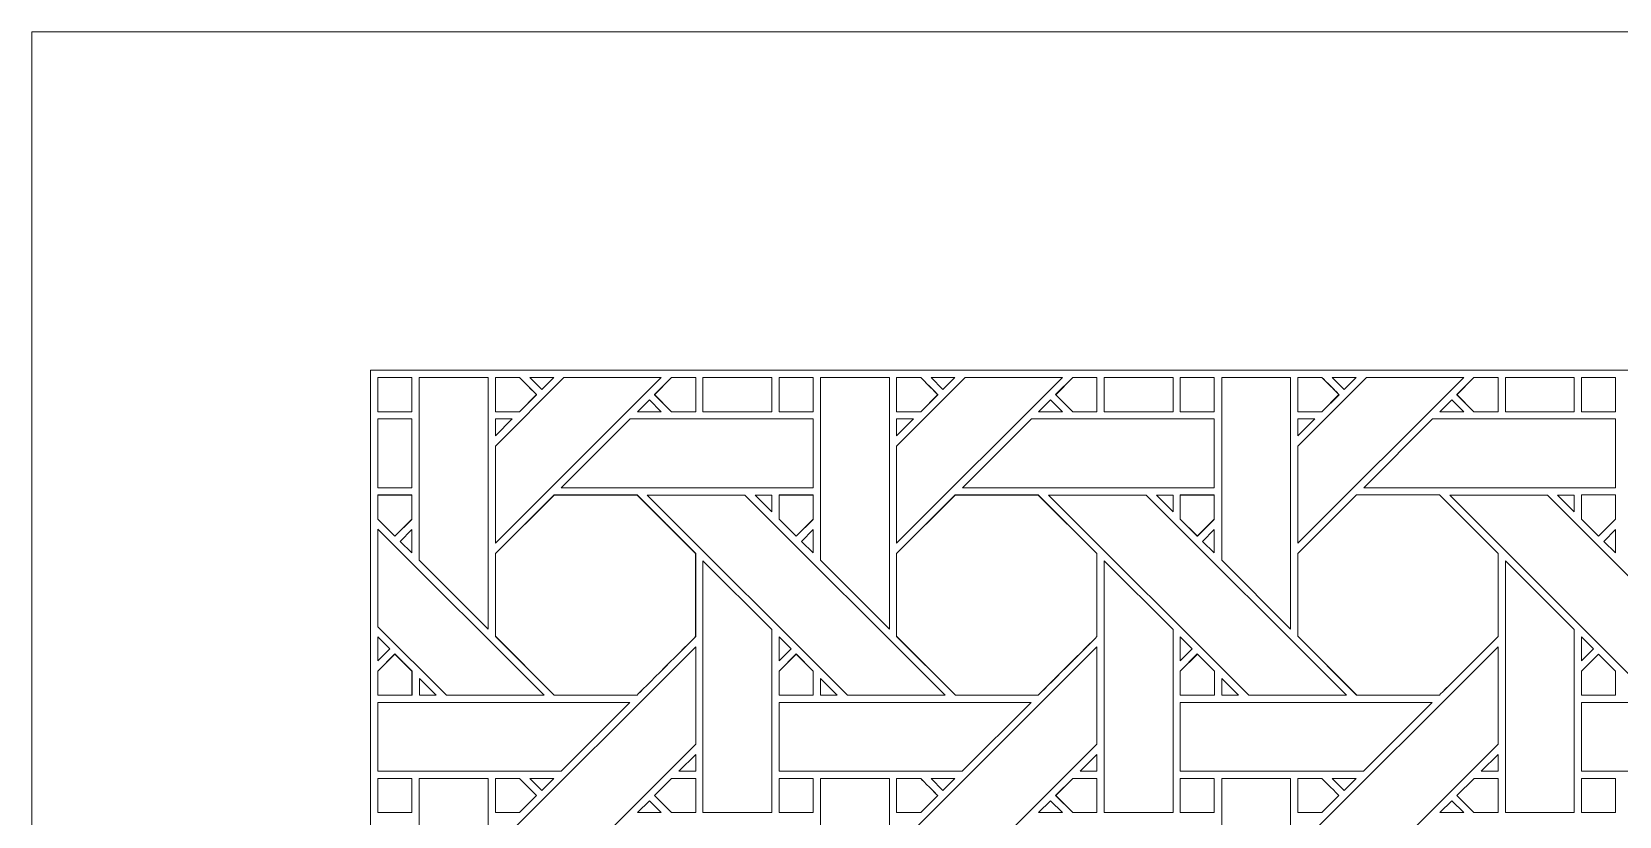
# Model space of a CAD drawing. Header units: inches. Extents: x 4.9 to 19.9, y 1.6 to 16.6.
# Drawn here: x 4.883 to 8.637, y 14.738 to 16.595 of the extents above; entities that cross this region are included whole.
import ezdxf

# ---------------------------------------------------------------- set-up
doc = ezdxf.new("R2010")
doc.units = ezdxf.units.IN
doc.header["$MEASUREMENT"] = 0
doc.layers.add('Design', color=7, linetype='Continuous', lineweight=0)

msp = doc.modelspace()

# ---------------------------------------------------------------- linework, layer by layer
at = {"layer": 'Design'}
for points, knots in [([(4.8829, 16.5948), (4.8829, 16.5948), (4.8829, 1.5948), (4.8829, 1.5948), (4.8829, 1.5948), (19.8829, 1.5948), (19.8829, 1.5948), (19.8829, 1.5948), (19.8829, 16.5948), (19.8829, 16.5948), (19.8829, 16.5948), (4.8829, 16.5948), (4.8829, 16.5948)], [0, 0, 0, 0, 1, 1, 1, 2, 2, 2, 3, 3, 3, 4, 4, 4, 4]), ([(5.684, 15.7937), (5.684, 15.7937), (5.684, 2.3959), (5.684, 2.3959), (5.684, 2.3959), (19.0818, 2.3959), (19.0818, 2.3959), (19.0818, 2.3959), (19.0818, 15.7937), (19.0818, 15.7937), (19.0818, 15.7937), (5.684, 15.7937), (5.684, 15.7937)], [0, 0, 0, 0, 1, 1, 1, 2, 2, 2, 3, 3, 3, 4, 4, 4, 4]), ([(5.7014, 15.7763), (5.7014, 15.7763), (5.7816, 15.7763), (5.7816, 15.7763), (5.7816, 15.7763), (5.7816, 15.6956), (5.7816, 15.6956), (5.7816, 15.6956), (5.7014, 15.6956), (5.7014, 15.6956), (5.7014, 15.6956), (5.7014, 15.7763), (5.7014, 15.7763)], [0, 0, 0, 0, 1, 1, 1, 2, 2, 2, 3, 3, 3, 4, 4, 4, 4]), ([(5.7014, 15.7763), (5.7014, 15.7763), (5.7816, 15.7763), (5.7816, 15.7763), (5.7816, 15.7763), (5.7816, 15.6956), (5.7816, 15.6956), (5.7816, 15.6956), (5.7014, 15.6956), (5.7014, 15.6956), (5.7014, 15.6956), (5.7014, 15.7763), (5.7014, 15.7763)], [0, 0, 0, 0, 1, 1, 1, 2, 2, 2, 3, 3, 3, 4, 4, 4, 4]), ([(5.9622, 15.7763), (5.9622, 15.7763), (5.9622, 15.1812), (5.9622, 15.1812), (5.9622, 15.1812), (5.7992, 15.3441), (5.7992, 15.3441), (5.7992, 15.3441), (5.7992, 15.7763), (5.7992, 15.7763), (5.7992, 15.7763), (5.9622, 15.7763), (5.9622, 15.7763)], [0, 0, 0, 0, 1, 1, 1, 2, 2, 2, 3, 3, 3, 4, 4, 4, 4]), ([(6.0364, 15.7763), (6.0417, 15.771), (6.0722, 15.7405), (6.0766, 15.7361), (6.0766, 15.7361), (6.0362, 15.6956), (6.0362, 15.6956), (6.0362, 15.6956), (5.9792, 15.6956), (5.9792, 15.6956), (5.9792, 15.6956), (5.9792, 15.7763), (5.9792, 15.7763), (5.9792, 15.7763), (6.0364, 15.7763), (6.0364, 15.7763)], [0, 0, 0, 0, 1, 1, 1, 2, 2, 2, 3, 3, 3, 4, 4, 4, 5, 5, 5, 5]), ([(5.9792, 15.6956), (5.9792, 15.6956), (5.9792, 15.7763), (5.9792, 15.7763), (5.9792, 15.7763), (6.0364, 15.7763), (6.0364, 15.7763), (6.0416, 15.7711), (6.0724, 15.7402), (6.0767, 15.7359), (6.0767, 15.7359), (6.0362, 15.6956), (6.0362, 15.6956), (6.0362, 15.6956), (5.9792, 15.6956), (5.9792, 15.6956)], [0, 0, 0, 0, 1, 1, 1, 2, 2, 2, 3, 3, 3, 4, 4, 4, 5, 5, 5, 5]), ([(6.3715, 15.7763), (6.3715, 15.7763), (5.9793, 15.3841), (5.9793, 15.3841), (5.9793, 15.3841), (5.9793, 15.6142), (5.9793, 15.6142), (5.9793, 15.6142), (6.1414, 15.7763), (6.1414, 15.7763), (6.1414, 15.7763), (6.3715, 15.7763), (6.3715, 15.7763)], [0, 0, 0, 0, 1, 1, 1, 2, 2, 2, 3, 3, 3, 4, 4, 4, 4]), ([(6.0607, 15.7763), (6.0607, 15.7763), (6.1172, 15.7763), (6.1172, 15.7763), (6.1172, 15.7763), (6.0889, 15.7481), (6.0889, 15.7481), (6.0889, 15.7481), (6.0607, 15.7763), (6.0607, 15.7763)], [0, 0, 0, 0, 1, 1, 1, 2, 2, 2, 3, 3, 3, 3]), ([(6.4529, 15.6955), (6.4529, 15.6955), (6.3958, 15.6955), (6.3958, 15.6955), (6.3958, 15.6955), (6.3554, 15.736), (6.3554, 15.736), (6.3554, 15.736), (6.3957, 15.7763), (6.3957, 15.7763), (6.3957, 15.7763), (6.4529, 15.7763), (6.4529, 15.7763), (6.4529, 15.7763), (6.4529, 15.6955), (6.4529, 15.6955)], [0, 0, 0, 0, 1, 1, 1, 2, 2, 2, 3, 3, 3, 4, 4, 4, 5, 5, 5, 5]), ([(6.4529, 15.6955), (6.4529, 15.6955), (6.3958, 15.6955), (6.3958, 15.6955), (6.3958, 15.6955), (6.3555, 15.7359), (6.3555, 15.7359), (6.3555, 15.7359), (6.3959, 15.7763), (6.3959, 15.7763), (6.3959, 15.7763), (6.4529, 15.7763), (6.4529, 15.7763), (6.4529, 15.7763), (6.4529, 15.6955), (6.4529, 15.6955)], [0, 0, 0, 0, 1, 1, 1, 2, 2, 2, 3, 3, 3, 4, 4, 4, 5, 5, 5, 5]), ([(6.6329, 15.7763), (6.6329, 15.7763), (6.6329, 15.6955), (6.6329, 15.6955), (6.6329, 15.6955), (6.4701, 15.6955), (6.4701, 15.6955), (6.4701, 15.6955), (6.4701, 15.7763), (6.4701, 15.7763), (6.4701, 15.7763), (6.6329, 15.7763), (6.6329, 15.7763)], [0, 0, 0, 0, 1, 1, 1, 2, 2, 2, 3, 3, 3, 4, 4, 4, 4]), ([(6.7303, 15.6955), (6.7303, 15.6955), (6.6501, 15.6955), (6.6501, 15.6955), (6.6501, 15.6955), (6.6501, 15.7763), (6.6501, 15.7763), (6.6501, 15.7763), (6.7303, 15.7763), (6.7303, 15.7763), (6.7303, 15.7763), (6.7303, 15.6955), (6.7303, 15.6955)], [0, 0, 0, 0, 1, 1, 1, 2, 2, 2, 3, 3, 3, 4, 4, 4, 4]), ([(6.6501, 15.7763), (6.6501, 15.7763), (6.7303, 15.7763), (6.7303, 15.7763), (6.7303, 15.7763), (6.7303, 15.6955), (6.7303, 15.6955), (6.7303, 15.6955), (6.6501, 15.6955), (6.6501, 15.6955), (6.6501, 15.6955), (6.6501, 15.7763), (6.6501, 15.7763)], [0, 0, 0, 0, 1, 1, 1, 2, 2, 2, 3, 3, 3, 4, 4, 4, 4]), ([(6.748, 15.3441), (6.748, 15.3441), (6.748, 15.7763), (6.748, 15.7763), (6.748, 15.7763), (6.9109, 15.7763), (6.9109, 15.7763), (6.9109, 15.7763), (6.9109, 15.1812), (6.9109, 15.1812), (6.9109, 15.1812), (6.748, 15.3441), (6.748, 15.3441)], [0, 0, 0, 0, 1, 1, 1, 2, 2, 2, 3, 3, 3, 4, 4, 4, 4]), ([(6.9851, 15.7763), (6.9904, 15.771), (7.0209, 15.7405), (7.0253, 15.7361), (7.0253, 15.7361), (6.985, 15.6955), (6.985, 15.6955), (6.985, 15.6955), (6.928, 15.6955), (6.928, 15.6955), (6.928, 15.6955), (6.928, 15.7763), (6.928, 15.7763), (6.928, 15.7763), (6.9851, 15.7763), (6.9851, 15.7763)], [0, 0, 0, 0, 1, 1, 1, 2, 2, 2, 3, 3, 3, 4, 4, 4, 5, 5, 5, 5]), ([(7.3203, 15.7763), (7.3203, 15.7763), (6.928, 15.3841), (6.928, 15.3841), (6.928, 15.3841), (6.928, 15.6142), (6.928, 15.6142), (6.928, 15.6142), (7.0902, 15.7763), (7.0902, 15.7763), (7.0902, 15.7763), (7.3203, 15.7763), (7.3203, 15.7763)], [0, 0, 0, 0, 1, 1, 1, 2, 2, 2, 3, 3, 3, 4, 4, 4, 4]), ([(6.928, 15.6955), (6.928, 15.6955), (6.928, 15.7763), (6.928, 15.7763), (6.928, 15.7763), (6.9851, 15.7763), (6.9851, 15.7763), (6.9906, 15.7708), (7.0254, 15.7359), (7.0254, 15.7359), (7.0254, 15.7359), (6.985, 15.6955), (6.985, 15.6955), (6.985, 15.6955), (6.928, 15.6955), (6.928, 15.6955)], [0, 0, 0, 0, 1, 1, 1, 2, 2, 2, 3, 3, 3, 4, 4, 4, 5, 5, 5, 5]), ([(7.0095, 15.7763), (7.0095, 15.7763), (7.0659, 15.7763), (7.0659, 15.7763), (7.0659, 15.7763), (7.0376, 15.7481), (7.0376, 15.7481), (7.0376, 15.7481), (7.0095, 15.7763), (7.0095, 15.7763)], [0, 0, 0, 0, 1, 1, 1, 2, 2, 2, 3, 3, 3, 3]), ([(7.4016, 15.6955), (7.4016, 15.6955), (7.3445, 15.6955), (7.3445, 15.6955), (7.3445, 15.6955), (7.3041, 15.736), (7.3041, 15.736), (7.3041, 15.736), (7.3444, 15.7763), (7.3444, 15.7763), (7.3444, 15.7763), (7.4016, 15.7763), (7.4016, 15.7763), (7.4016, 15.7763), (7.4016, 15.6955), (7.4016, 15.6955)], [0, 0, 0, 0, 1, 1, 1, 2, 2, 2, 3, 3, 3, 4, 4, 4, 5, 5, 5, 5]), ([(7.4016, 15.6955), (7.4016, 15.6955), (7.3445, 15.6955), (7.3445, 15.6955), (7.3445, 15.6955), (7.3042, 15.7359), (7.3042, 15.7359), (7.3042, 15.7359), (7.3447, 15.7763), (7.3447, 15.7763), (7.3447, 15.7763), (7.4016, 15.7763), (7.4016, 15.7763), (7.4016, 15.7763), (7.4016, 15.6955), (7.4016, 15.6955)], [0, 0, 0, 0, 1, 1, 1, 2, 2, 2, 3, 3, 3, 4, 4, 4, 5, 5, 5, 5]), ([(7.5816, 15.7763), (7.5816, 15.7763), (7.5816, 15.6955), (7.5816, 15.6955), (7.5816, 15.6955), (7.4188, 15.6955), (7.4188, 15.6955), (7.4188, 15.6955), (7.4188, 15.7763), (7.4188, 15.7763), (7.4188, 15.7763), (7.5816, 15.7763), (7.5816, 15.7763)], [0, 0, 0, 0, 1, 1, 1, 2, 2, 2, 3, 3, 3, 4, 4, 4, 4]), ([(7.6791, 15.6955), (7.6791, 15.6955), (7.5988, 15.6955), (7.5988, 15.6955), (7.5988, 15.6955), (7.5988, 15.7763), (7.5988, 15.7763), (7.5988, 15.7763), (7.6791, 15.7763), (7.6791, 15.7763), (7.6791, 15.7763), (7.6791, 15.6955), (7.6791, 15.6955)], [0, 0, 0, 0, 1, 1, 1, 2, 2, 2, 3, 3, 3, 4, 4, 4, 4]), ([(7.5988, 15.7763), (7.5988, 15.7763), (7.6791, 15.7763), (7.6791, 15.7763), (7.6791, 15.7763), (7.6791, 15.6955), (7.6791, 15.6955), (7.6791, 15.6955), (7.5988, 15.6955), (7.5988, 15.6955), (7.5988, 15.6955), (7.5988, 15.7763), (7.5988, 15.7763)], [0, 0, 0, 0, 1, 1, 1, 2, 2, 2, 3, 3, 3, 4, 4, 4, 4]), ([(7.6967, 15.3441), (7.6967, 15.3441), (7.6967, 15.7763), (7.6967, 15.7763), (7.6967, 15.7763), (7.8596, 15.7763), (7.8596, 15.7763), (7.8596, 15.7763), (7.8596, 15.1812), (7.8596, 15.1812), (7.8596, 15.1812), (7.6967, 15.3441), (7.6967, 15.3441)], [0, 0, 0, 0, 1, 1, 1, 2, 2, 2, 3, 3, 3, 4, 4, 4, 4]), ([(7.9338, 15.7763), (7.9391, 15.771), (7.9697, 15.7405), (7.9741, 15.7361), (7.9741, 15.7361), (7.9337, 15.6955), (7.9337, 15.6955), (7.9337, 15.6955), (7.8767, 15.6955), (7.8767, 15.6955), (7.8767, 15.6955), (7.8767, 15.7763), (7.8767, 15.7763), (7.8767, 15.7763), (7.9338, 15.7763), (7.9338, 15.7763)], [0, 0, 0, 0, 1, 1, 1, 2, 2, 2, 3, 3, 3, 4, 4, 4, 5, 5, 5, 5]), ([(7.8767, 15.6955), (7.8767, 15.6955), (7.8767, 15.7763), (7.8767, 15.7763), (7.8767, 15.7763), (7.9338, 15.7763), (7.9338, 15.7763), (7.9392, 15.771), (7.9742, 15.7359), (7.9742, 15.7359), (7.9742, 15.7359), (7.9337, 15.6955), (7.9337, 15.6955), (7.9337, 15.6955), (7.8767, 15.6955), (7.8767, 15.6955)], [0, 0, 0, 0, 1, 1, 1, 2, 2, 2, 3, 3, 3, 4, 4, 4, 5, 5, 5, 5]), ([(8.269, 15.7763), (8.269, 15.7763), (7.8768, 15.3841), (7.8768, 15.3841), (7.8768, 15.3841), (7.8768, 15.6142), (7.8768, 15.6142), (7.8768, 15.6142), (8.0389, 15.7763), (8.0389, 15.7763), (8.0389, 15.7763), (8.269, 15.7763), (8.269, 15.7763)], [0, 0, 0, 0, 1, 1, 1, 2, 2, 2, 3, 3, 3, 4, 4, 4, 4]), ([(7.9582, 15.7763), (7.9582, 15.7763), (8.0146, 15.7763), (8.0146, 15.7763), (8.0146, 15.7763), (7.9864, 15.7481), (7.9864, 15.7481), (7.9864, 15.7481), (7.9582, 15.7763), (7.9582, 15.7763)], [0, 0, 0, 0, 1, 1, 1, 2, 2, 2, 3, 3, 3, 3]), ([(8.2933, 15.6956), (8.2933, 15.6956), (8.2529, 15.736), (8.2529, 15.736), (8.2529, 15.736), (8.2933, 15.7763), (8.2933, 15.7763), (8.2933, 15.7763), (8.3504, 15.7763), (8.3504, 15.7763), (8.3504, 15.7763), (8.3504, 15.6956), (8.3504, 15.6956), (8.3504, 15.6956), (8.2933, 15.6956), (8.2933, 15.6956)], [0, 0, 0, 0, 1, 1, 1, 2, 2, 2, 3, 3, 3, 4, 4, 4, 5, 5, 5, 5]), ([(8.3504, 15.6956), (8.3504, 15.6956), (8.2933, 15.6956), (8.2933, 15.6956), (8.2933, 15.6956), (8.253, 15.7359), (8.253, 15.7359), (8.253, 15.7359), (8.2933, 15.7763), (8.2933, 15.7763), (8.2933, 15.7763), (8.3504, 15.7763), (8.3504, 15.7763), (8.3504, 15.7763), (8.3504, 15.6956), (8.3504, 15.6956)], [0, 0, 0, 0, 1, 1, 1, 2, 2, 2, 3, 3, 3, 4, 4, 4, 5, 5, 5, 5]), ([(8.5303, 15.7763), (8.5303, 15.7763), (8.5303, 15.6955), (8.5303, 15.6955), (8.5303, 15.6955), (8.3676, 15.6955), (8.3676, 15.6955), (8.3676, 15.6955), (8.3676, 15.7763), (8.3676, 15.7763), (8.3676, 15.7763), (8.5303, 15.7763), (8.5303, 15.7763)], [0, 0, 0, 0, 1, 1, 1, 2, 2, 2, 3, 3, 3, 4, 4, 4, 4]), ([(8.6278, 15.7763), (8.6278, 15.7763), (8.6278, 15.6956), (8.6278, 15.6956), (8.6278, 15.6956), (8.5476, 15.6956), (8.5476, 15.6956), (8.5476, 15.6956), (8.5476, 15.7763), (8.5476, 15.7763), (8.5476, 15.7763), (8.6278, 15.7763), (8.6278, 15.7763)], [0, 0, 0, 0, 1, 1, 1, 2, 2, 2, 3, 3, 3, 4, 4, 4, 4]), ([(8.5476, 15.7763), (8.5476, 15.7763), (8.6278, 15.7763), (8.6278, 15.7763), (8.6278, 15.7763), (8.6278, 15.6956), (8.6278, 15.6956), (8.6278, 15.6956), (8.5476, 15.6956), (8.5476, 15.6956), (8.5476, 15.6956), (8.5476, 15.7763), (8.5476, 15.7763)], [0, 0, 0, 0, 1, 1, 1, 2, 2, 2, 3, 3, 3, 4, 4, 4, 4]), ([(6.3151, 15.6955), (6.3151, 15.6955), (6.3434, 15.7238), (6.3434, 15.7238), (6.3434, 15.7238), (6.3716, 15.6955), (6.3716, 15.6955), (6.3716, 15.6955), (6.3151, 15.6955), (6.3151, 15.6955)], [0, 0, 0, 0, 1, 1, 1, 2, 2, 2, 3, 3, 3, 3]), ([(7.2639, 15.6955), (7.2639, 15.6955), (7.2921, 15.7238), (7.2921, 15.7238), (7.2921, 15.7238), (7.3204, 15.6955), (7.3204, 15.6955), (7.3204, 15.6955), (7.2639, 15.6955), (7.2639, 15.6955)], [0, 0, 0, 0, 1, 1, 1, 2, 2, 2, 3, 3, 3, 3]), ([(8.2126, 15.6955), (8.2126, 15.6955), (8.2408, 15.7238), (8.2408, 15.7238), (8.2408, 15.7238), (8.2691, 15.6955), (8.2691, 15.6955), (8.2691, 15.6955), (8.2126, 15.6955), (8.2126, 15.6955)], [0, 0, 0, 0, 1, 1, 1, 2, 2, 2, 3, 3, 3, 3]), ([(5.7817, 15.6784), (5.7817, 15.6784), (5.7817, 15.5155), (5.7817, 15.5155), (5.7817, 15.5155), (5.7013, 15.5155), (5.7013, 15.5155), (5.7013, 15.5155), (5.7013, 15.6784), (5.7013, 15.6784), (5.7013, 15.6784), (5.7817, 15.6784), (5.7817, 15.6784)], [0, 0, 0, 0, 1, 1, 1, 2, 2, 2, 3, 3, 3, 4, 4, 4, 4]), ([(6.0191, 15.6784), (6.0191, 15.6784), (5.9793, 15.6385), (5.9793, 15.6385), (5.9793, 15.6385), (5.9793, 15.6784), (5.9793, 15.6784), (5.9793, 15.6784), (6.0191, 15.6784), (6.0191, 15.6784)], [0, 0, 0, 0, 1, 1, 1, 2, 2, 2, 3, 3, 3, 3]), ([(6.7304, 15.6784), (6.7304, 15.6784), (6.7304, 15.5155), (6.7304, 15.5155), (6.7304, 15.5155), (6.1351, 15.5155), (6.1351, 15.5155), (6.1351, 15.5155), (6.298, 15.6784), (6.298, 15.6784), (6.298, 15.6784), (6.7304, 15.6784), (6.7304, 15.6784)], [0, 0, 0, 0, 1, 1, 1, 2, 2, 2, 3, 3, 3, 4, 4, 4, 4]), ([(6.9679, 15.6784), (6.9679, 15.6784), (6.928, 15.6385), (6.928, 15.6385), (6.928, 15.6385), (6.928, 15.6784), (6.928, 15.6784), (6.928, 15.6784), (6.9679, 15.6784), (6.9679, 15.6784)], [0, 0, 0, 0, 1, 1, 1, 2, 2, 2, 3, 3, 3, 3]), ([(7.6792, 15.6784), (7.6792, 15.6784), (7.6792, 15.5155), (7.6792, 15.5155), (7.6792, 15.5155), (7.0839, 15.5155), (7.0839, 15.5155), (7.0839, 15.5155), (7.2467, 15.6784), (7.2467, 15.6784), (7.2467, 15.6784), (7.6792, 15.6784), (7.6792, 15.6784)], [0, 0, 0, 0, 1, 1, 1, 2, 2, 2, 3, 3, 3, 4, 4, 4, 4]), ([(7.9166, 15.6784), (7.9166, 15.6784), (7.8768, 15.6385), (7.8768, 15.6385), (7.8768, 15.6385), (7.8768, 15.6784), (7.8768, 15.6784), (7.8768, 15.6784), (7.9166, 15.6784), (7.9166, 15.6784)], [0, 0, 0, 0, 1, 1, 1, 2, 2, 2, 3, 3, 3, 3]), ([(8.6279, 15.6784), (8.6279, 15.6784), (8.6279, 15.5155), (8.6279, 15.5155), (8.6279, 15.5155), (8.0326, 15.5155), (8.0326, 15.5155), (8.0326, 15.5155), (8.1954, 15.6784), (8.1954, 15.6784), (8.1954, 15.6784), (8.6279, 15.6784), (8.6279, 15.6784)], [0, 0, 0, 0, 1, 1, 1, 2, 2, 2, 3, 3, 3, 4, 4, 4, 4]), ([(5.7816, 15.4409), (5.7816, 15.4409), (5.7416, 15.401), (5.7416, 15.401), (5.7416, 15.401), (5.7013, 15.4413), (5.7013, 15.4413), (5.7013, 15.4413), (5.7013, 15.4985), (5.7013, 15.4985), (5.7013, 15.4985), (5.7816, 15.4985), (5.7816, 15.4985), (5.7816, 15.4985), (5.7816, 15.4409), (5.7816, 15.4409)], [0, 0, 0, 0, 1, 1, 1, 2, 2, 2, 3, 3, 3, 4, 4, 4, 5, 5, 5, 5]), ([(5.7418, 15.4009), (5.7418, 15.4009), (5.7014, 15.4412), (5.7014, 15.4412), (5.7014, 15.4412), (5.7014, 15.4984), (5.7014, 15.4984), (5.7014, 15.4984), (5.7817, 15.4984), (5.7817, 15.4984), (5.7817, 15.4984), (5.7817, 15.4408), (5.7817, 15.4408), (5.7817, 15.4408), (5.7418, 15.4009), (5.7418, 15.4009)], [0, 0, 0, 0, 1, 1, 1, 2, 2, 2, 3, 3, 3, 4, 4, 4, 5, 5, 5, 5]), ([(6.3141, 15.4985), (6.3141, 15.4985), (6.4528, 15.3598), (6.4528, 15.3598), (6.4528, 15.3598), (6.4528, 15.1636), (6.4528, 15.1636), (6.435, 15.1457), (6.3231, 15.0339), (6.3141, 15.0249), (6.3141, 15.0249), (6.1184, 15.0249), (6.1184, 15.0249), (6.1184, 15.0249), (5.9792, 15.1641), (5.9792, 15.1641), (5.9792, 15.1641), (5.9792, 15.3598), (5.9792, 15.3598), (5.9792, 15.3598), (6.1179, 15.4985), (6.1179, 15.4985), (6.1179, 15.4985), (6.3141, 15.4985), (6.3141, 15.4985)], [0, 0, 0, 0, 1, 1, 1, 2, 2, 2, 3, 3, 3, 4, 4, 4, 5, 5, 5, 6, 6, 6, 7, 7, 7, 8, 8, 8, 8]), ([(6.3142, 15.4984), (6.3142, 15.4984), (6.453, 15.3597), (6.453, 15.3597), (6.453, 15.3597), (6.453, 15.1635), (6.453, 15.1635), (6.4352, 15.1456), (6.3233, 15.0338), (6.3143, 15.0248), (6.3143, 15.0248), (6.1185, 15.0248), (6.1185, 15.0248), (6.1185, 15.0248), (5.9793, 15.164), (5.9793, 15.164), (5.9793, 15.164), (5.9793, 15.3597), (5.9793, 15.3597), (5.9793, 15.3597), (6.118, 15.4984), (6.118, 15.4984), (6.118, 15.4984), (6.3142, 15.4984), (6.3142, 15.4984)], [0, 0, 0, 0, 1, 1, 1, 2, 2, 2, 3, 3, 3, 4, 4, 4, 5, 5, 5, 6, 6, 6, 7, 7, 7, 8, 8, 8, 8]), ([(7.043, 15.0248), (7.043, 15.0248), (6.812, 15.0248), (6.812, 15.0248), (6.812, 15.0248), (6.3385, 15.4984), (6.3385, 15.4984), (6.3385, 15.4984), (6.5694, 15.4984), (6.5694, 15.4984), (6.5694, 15.4984), (7.043, 15.0248), (7.043, 15.0248)], [0, 0, 0, 0, 1, 1, 1, 2, 2, 2, 3, 3, 3, 4, 4, 4, 4]), ([(6.5935, 15.4984), (6.5935, 15.4984), (6.633, 15.4984), (6.633, 15.4984), (6.633, 15.4984), (6.633, 15.4586), (6.633, 15.4586), (6.633, 15.4586), (6.5935, 15.4984), (6.5935, 15.4984)], [0, 0, 0, 0, 1, 1, 1, 2, 2, 2, 3, 3, 3, 3]), ([(6.7303, 15.4409), (6.7303, 15.4409), (6.6904, 15.401), (6.6904, 15.401), (6.6904, 15.401), (6.65, 15.4413), (6.65, 15.4413), (6.65, 15.4413), (6.65, 15.4985), (6.65, 15.4985), (6.65, 15.4985), (6.7303, 15.4985), (6.7303, 15.4985), (6.7303, 15.4985), (6.7303, 15.4409), (6.7303, 15.4409)], [0, 0, 0, 0, 1, 1, 1, 2, 2, 2, 3, 3, 3, 4, 4, 4, 5, 5, 5, 5]), ([(6.6905, 15.4009), (6.6905, 15.4009), (6.6502, 15.4412), (6.6502, 15.4412), (6.6502, 15.4412), (6.6502, 15.4984), (6.6502, 15.4984), (6.6502, 15.4984), (6.7304, 15.4984), (6.7304, 15.4984), (6.7304, 15.4984), (6.7304, 15.4408), (6.7304, 15.4408), (6.7304, 15.4408), (6.6905, 15.4009), (6.6905, 15.4009)], [0, 0, 0, 0, 1, 1, 1, 2, 2, 2, 3, 3, 3, 4, 4, 4, 5, 5, 5, 5]), ([(7.2628, 15.4985), (7.2628, 15.4985), (7.4016, 15.3598), (7.4016, 15.3598), (7.4016, 15.3598), (7.4016, 15.1636), (7.4016, 15.1636), (7.3838, 15.1457), (7.2719, 15.0339), (7.2629, 15.0249), (7.2629, 15.0249), (7.0672, 15.0249), (7.0672, 15.0249), (7.0672, 15.0249), (6.9279, 15.1641), (6.9279, 15.1641), (6.9279, 15.1641), (6.9279, 15.3598), (6.9279, 15.3598), (6.9279, 15.3598), (7.0666, 15.4985), (7.0666, 15.4985), (7.0666, 15.4985), (7.2628, 15.4985), (7.2628, 15.4985)], [0, 0, 0, 0, 1, 1, 1, 2, 2, 2, 3, 3, 3, 4, 4, 4, 5, 5, 5, 6, 6, 6, 7, 7, 7, 8, 8, 8, 8]), ([(7.2629, 15.4984), (7.2629, 15.4984), (7.4017, 15.3597), (7.4017, 15.3597), (7.4017, 15.3597), (7.4017, 15.1635), (7.4017, 15.1635), (7.3836, 15.1452), (7.2717, 15.0335), (7.263, 15.0248), (7.263, 15.0248), (7.0673, 15.0248), (7.0673, 15.0248), (7.0673, 15.0248), (6.928, 15.164), (6.928, 15.164), (6.928, 15.164), (6.928, 15.3597), (6.928, 15.3597), (6.928, 15.3597), (7.0667, 15.4984), (7.0667, 15.4984), (7.0667, 15.4984), (7.2629, 15.4984), (7.2629, 15.4984)], [0, 0, 0, 0, 1, 1, 1, 2, 2, 2, 3, 3, 3, 4, 4, 4, 5, 5, 5, 6, 6, 6, 7, 7, 7, 8, 8, 8, 8]), ([(7.9918, 15.0248), (7.9918, 15.0248), (7.7607, 15.0248), (7.7607, 15.0248), (7.7607, 15.0248), (7.2872, 15.4984), (7.2872, 15.4984), (7.2872, 15.4984), (7.5181, 15.4984), (7.5181, 15.4984), (7.5181, 15.4984), (7.9918, 15.0248), (7.9918, 15.0248)], [0, 0, 0, 0, 1, 1, 1, 2, 2, 2, 3, 3, 3, 4, 4, 4, 4]), ([(7.5422, 15.4984), (7.5422, 15.4984), (7.5817, 15.4984), (7.5817, 15.4984), (7.5817, 15.4984), (7.5817, 15.4586), (7.5817, 15.4586), (7.5817, 15.4586), (7.5422, 15.4984), (7.5422, 15.4984)], [0, 0, 0, 0, 1, 1, 1, 2, 2, 2, 3, 3, 3, 3]), ([(7.5988, 15.4413), (7.5988, 15.4413), (7.5988, 15.4985), (7.5988, 15.4985), (7.5988, 15.4985), (7.6791, 15.4985), (7.6791, 15.4985), (7.6791, 15.4985), (7.6791, 15.4409), (7.6791, 15.4409), (7.6791, 15.4409), (7.6391, 15.401), (7.6391, 15.401), (7.6391, 15.401), (7.5988, 15.4413), (7.5988, 15.4413)], [0, 0, 0, 0, 1, 1, 1, 2, 2, 2, 3, 3, 3, 4, 4, 4, 5, 5, 5, 5]), ([(7.6392, 15.4009), (7.6392, 15.4009), (7.5989, 15.4412), (7.5989, 15.4412), (7.5989, 15.4412), (7.5989, 15.4984), (7.5989, 15.4984), (7.5989, 15.4984), (7.6792, 15.4984), (7.6792, 15.4984), (7.6792, 15.4984), (7.6792, 15.4408), (7.6792, 15.4408), (7.6792, 15.4408), (7.6392, 15.4009), (7.6392, 15.4009)], [0, 0, 0, 0, 1, 1, 1, 2, 2, 2, 3, 3, 3, 4, 4, 4, 5, 5, 5, 5]), ([(8.2117, 15.4985), (8.2117, 15.4985), (8.3504, 15.3597), (8.3504, 15.3597), (8.3504, 15.3597), (8.3504, 15.1635), (8.3504, 15.1635), (8.3326, 15.1456), (8.2206, 15.0339), (8.2116, 15.0249), (8.2116, 15.0249), (8.0159, 15.0249), (8.0159, 15.0249), (8.0159, 15.0249), (7.8767, 15.1641), (7.8767, 15.1641), (7.8767, 15.1641), (7.8767, 15.3597), (7.8767, 15.3597), (7.8767, 15.3597), (8.0154, 15.4985), (8.0154, 15.4985), (8.0154, 15.4985), (8.2117, 15.4985), (8.2117, 15.4985)], [0, 0, 0, 0, 1, 1, 1, 2, 2, 2, 3, 3, 3, 4, 4, 4, 5, 5, 5, 6, 6, 6, 7, 7, 7, 8, 8, 8, 8]), ([(8.2117, 15.4985), (8.2117, 15.4985), (8.3504, 15.3597), (8.3504, 15.3597), (8.3504, 15.3597), (8.3504, 15.1635), (8.3504, 15.1635), (8.3324, 15.1454), (8.2206, 15.0337), (8.2117, 15.0248), (8.2117, 15.0248), (8.016, 15.0248), (8.016, 15.0248), (8.016, 15.0248), (7.8767, 15.1641), (7.8767, 15.1641), (7.8767, 15.1641), (7.8767, 15.3597), (7.8767, 15.3597), (7.8767, 15.3597), (8.0154, 15.4985), (8.0154, 15.4985), (8.0154, 15.4985), (8.2117, 15.4985), (8.2117, 15.4985)], [0, 0, 0, 0, 1, 1, 1, 2, 2, 2, 3, 3, 3, 4, 4, 4, 5, 5, 5, 6, 6, 6, 7, 7, 7, 8, 8, 8, 8]), ([(8.9405, 15.0248), (8.9405, 15.0248), (8.7095, 15.0248), (8.7095, 15.0248), (8.7095, 15.0248), (8.2359, 15.4984), (8.2359, 15.4984), (8.2359, 15.4984), (8.4669, 15.4984), (8.4669, 15.4984), (8.4669, 15.4984), (8.9405, 15.0248), (8.9405, 15.0248)], [0, 0, 0, 0, 1, 1, 1, 2, 2, 2, 3, 3, 3, 4, 4, 4, 4]), ([(8.491, 15.4984), (8.491, 15.4984), (8.5304, 15.4984), (8.5304, 15.4984), (8.5304, 15.4984), (8.5304, 15.4586), (8.5304, 15.4586), (8.5304, 15.4586), (8.491, 15.4984), (8.491, 15.4984)], [0, 0, 0, 0, 1, 1, 1, 2, 2, 2, 3, 3, 3, 3]), ([(8.5476, 15.4413), (8.5476, 15.4413), (8.5476, 15.4985), (8.5476, 15.4985), (8.5476, 15.4985), (8.6278, 15.4985), (8.6278, 15.4985), (8.6278, 15.4985), (8.6278, 15.4409), (8.6278, 15.4409), (8.6278, 15.4409), (8.5879, 15.401), (8.5879, 15.401), (8.5879, 15.401), (8.5476, 15.4413), (8.5476, 15.4413)], [0, 0, 0, 0, 1, 1, 1, 2, 2, 2, 3, 3, 3, 4, 4, 4, 5, 5, 5, 5]), ([(8.6278, 15.4409), (8.6278, 15.4409), (8.588, 15.4009), (8.588, 15.4009), (8.588, 15.4009), (8.5476, 15.4413), (8.5476, 15.4413), (8.5476, 15.4413), (8.5476, 15.4985), (8.5476, 15.4985), (8.5476, 15.4985), (8.6278, 15.4985), (8.6278, 15.4985), (8.6278, 15.4985), (8.6278, 15.4409), (8.6278, 15.4409)], [0, 0, 0, 0, 1, 1, 1, 2, 2, 2, 3, 3, 3, 4, 4, 4, 5, 5, 5, 5]), ([(5.7013, 15.4178), (5.7013, 15.4178), (6.0943, 15.0248), (6.0943, 15.0248), (6.0943, 15.0248), (5.8633, 15.0248), (5.8633, 15.0248), (5.8633, 15.0248), (5.7013, 15.1868), (5.7013, 15.1868), (5.7013, 15.1868), (5.7013, 15.4178), (5.7013, 15.4178)], [0, 0, 0, 0, 1, 1, 1, 2, 2, 2, 3, 3, 3, 4, 4, 4, 4]), ([(5.7817, 15.4166), (5.7817, 15.4166), (5.7817, 15.3614), (5.7817, 15.3614), (5.7817, 15.3614), (5.7539, 15.3888), (5.7539, 15.3888), (5.7539, 15.3888), (5.7817, 15.4166), (5.7817, 15.4166)], [0, 0, 0, 0, 1, 1, 1, 2, 2, 2, 3, 3, 3, 3]), ([(6.7304, 15.4166), (6.7304, 15.4166), (6.7304, 15.3614), (6.7304, 15.3614), (6.7304, 15.3614), (6.7027, 15.3888), (6.7027, 15.3888), (6.7027, 15.3888), (6.7304, 15.4166), (6.7304, 15.4166)], [0, 0, 0, 0, 1, 1, 1, 2, 2, 2, 3, 3, 3, 3]), ([(7.6792, 15.4166), (7.6792, 15.4166), (7.6792, 15.3614), (7.6792, 15.3614), (7.6792, 15.3614), (7.6514, 15.3888), (7.6514, 15.3888), (7.6514, 15.3888), (7.6792, 15.4166), (7.6792, 15.4166)], [0, 0, 0, 0, 1, 1, 1, 2, 2, 2, 3, 3, 3, 3]), ([(8.6279, 15.4166), (8.6279, 15.4166), (8.6279, 15.3614), (8.6279, 15.3614), (8.6279, 15.3614), (8.6001, 15.3888), (8.6001, 15.3888), (8.6001, 15.3888), (8.6279, 15.4166), (8.6279, 15.4166)], [0, 0, 0, 0, 1, 1, 1, 2, 2, 2, 3, 3, 3, 3]), ([(6.4701, 14.7468), (6.4701, 14.7468), (6.4701, 15.3426), (6.4701, 15.3426), (6.4701, 15.3426), (6.6329, 15.1805), (6.6329, 15.1805), (6.6329, 15.1805), (6.6329, 14.7468), (6.6329, 14.7468), (6.6329, 14.7468), (6.4701, 14.7468), (6.4701, 14.7468)], [0, 0, 0, 0, 1, 1, 1, 2, 2, 2, 3, 3, 3, 4, 4, 4, 4]), ([(7.4188, 14.7468), (7.4188, 14.7468), (7.4188, 15.3426), (7.4188, 15.3426), (7.4188, 15.3426), (7.5816, 15.1805), (7.5816, 15.1805), (7.5816, 15.1805), (7.5816, 14.7468), (7.5816, 14.7468), (7.5816, 14.7468), (7.4188, 14.7468), (7.4188, 14.7468)], [0, 0, 0, 0, 1, 1, 1, 2, 2, 2, 3, 3, 3, 4, 4, 4, 4]), ([(8.3676, 14.7468), (8.3676, 14.7468), (8.3676, 15.3426), (8.3676, 15.3426), (8.3676, 15.3426), (8.5303, 15.1805), (8.5303, 15.1805), (8.5303, 15.1805), (8.5303, 14.7468), (8.5303, 14.7468), (8.5303, 14.7468), (8.3676, 14.7468), (8.3676, 14.7468)], [0, 0, 0, 0, 1, 1, 1, 2, 2, 2, 3, 3, 3, 4, 4, 4, 4]), ([(5.7015, 15.1062), (5.7015, 15.1062), (5.7015, 15.163), (5.7015, 15.163), (5.7015, 15.163), (5.7296, 15.1344), (5.7296, 15.1344), (5.7296, 15.1344), (5.7015, 15.1062), (5.7015, 15.1062)], [0, 0, 0, 0, 1, 1, 1, 2, 2, 2, 3, 3, 3, 3]), ([(6.453, 14.909), (6.453, 14.909), (5.9793, 14.4354), (5.9793, 14.4354), (5.9793, 14.4354), (5.9793, 14.6655), (5.9793, 14.6655), (5.9793, 14.6655), (6.453, 15.139), (6.453, 15.139), (6.453, 15.139), (6.453, 14.909), (6.453, 14.909)], [0, 0, 0, 0, 1, 1, 1, 2, 2, 2, 3, 3, 3, 4, 4, 4, 4]), ([(6.6502, 15.1062), (6.6502, 15.1062), (6.6502, 15.163), (6.6502, 15.163), (6.6502, 15.163), (6.6784, 15.1344), (6.6784, 15.1344), (6.6784, 15.1344), (6.6502, 15.1062), (6.6502, 15.1062)], [0, 0, 0, 0, 1, 1, 1, 2, 2, 2, 3, 3, 3, 3]), ([(7.4017, 14.909), (7.4017, 14.909), (6.928, 14.4354), (6.928, 14.4354), (6.928, 14.4354), (6.928, 14.6654), (6.928, 14.6654), (6.928, 14.6654), (7.4017, 15.139), (7.4017, 15.139), (7.4017, 15.139), (7.4017, 14.909), (7.4017, 14.909)], [0, 0, 0, 0, 1, 1, 1, 2, 2, 2, 3, 3, 3, 4, 4, 4, 4]), ([(7.5989, 15.1062), (7.5989, 15.1062), (7.5989, 15.163), (7.5989, 15.163), (7.5989, 15.163), (7.6271, 15.1344), (7.6271, 15.1344), (7.6271, 15.1344), (7.5989, 15.1062), (7.5989, 15.1062)], [0, 0, 0, 0, 1, 1, 1, 2, 2, 2, 3, 3, 3, 3]), ([(8.3504, 14.909), (8.3504, 14.909), (7.8768, 14.4354), (7.8768, 14.4354), (7.8768, 14.4354), (7.8768, 14.6655), (7.8768, 14.6655), (7.8768, 14.6655), (8.3504, 15.139), (8.3504, 15.139), (8.3504, 15.139), (8.3504, 14.909), (8.3504, 14.909)], [0, 0, 0, 0, 1, 1, 1, 2, 2, 2, 3, 3, 3, 4, 4, 4, 4]), ([(8.5476, 15.1062), (8.5476, 15.1062), (8.5476, 15.163), (8.5476, 15.163), (8.5476, 15.163), (8.5758, 15.1344), (8.5758, 15.1344), (8.5758, 15.1344), (8.5476, 15.1062), (8.5476, 15.1062)], [0, 0, 0, 0, 1, 1, 1, 2, 2, 2, 3, 3, 3, 3]), ([(5.782, 15.0247), (5.782, 15.0247), (5.7013, 15.0247), (5.7013, 15.0247), (5.7013, 15.0247), (5.7013, 15.0819), (5.7013, 15.0819), (5.7013, 15.0819), (5.7416, 15.1223), (5.7416, 15.1223), (5.7416, 15.1223), (5.782, 15.0819), (5.782, 15.0819), (5.782, 15.0819), (5.782, 15.0247), (5.782, 15.0247)], [0, 0, 0, 0, 1, 1, 1, 2, 2, 2, 3, 3, 3, 4, 4, 4, 5, 5, 5, 5]), ([(5.7418, 15.1222), (5.7418, 15.1222), (5.7821, 15.0818), (5.7821, 15.0818), (5.7821, 15.0818), (5.7821, 15.0245), (5.7821, 15.0245), (5.7821, 15.0245), (5.7015, 15.0245), (5.7015, 15.0245), (5.7015, 15.0245), (5.7015, 15.0818), (5.7015, 15.0818), (5.7015, 15.0818), (5.7418, 15.1222), (5.7418, 15.1222)], [0, 0, 0, 0, 1, 1, 1, 2, 2, 2, 3, 3, 3, 4, 4, 4, 5, 5, 5, 5]), ([(6.6501, 15.0247), (6.6501, 15.0247), (6.6501, 15.0819), (6.6501, 15.0819), (6.6501, 15.0819), (6.6904, 15.1223), (6.6904, 15.1223), (6.6904, 15.1223), (6.7307, 15.0819), (6.7307, 15.0819), (6.7307, 15.0819), (6.7307, 15.0247), (6.7307, 15.0247), (6.7307, 15.0247), (6.6501, 15.0247), (6.6501, 15.0247)], [0, 0, 0, 0, 1, 1, 1, 2, 2, 2, 3, 3, 3, 4, 4, 4, 5, 5, 5, 5]), ([(6.6905, 15.1222), (6.6905, 15.1222), (6.7308, 15.0818), (6.7308, 15.0818), (6.7308, 15.0818), (6.7308, 15.0245), (6.7308, 15.0245), (6.7308, 15.0245), (6.6502, 15.0245), (6.6502, 15.0245), (6.6502, 15.0245), (6.6502, 15.0818), (6.6502, 15.0818), (6.6502, 15.0818), (6.6905, 15.1222), (6.6905, 15.1222)], [0, 0, 0, 0, 1, 1, 1, 2, 2, 2, 3, 3, 3, 4, 4, 4, 5, 5, 5, 5]), ([(7.5988, 15.0819), (7.5988, 15.0819), (7.6391, 15.1223), (7.6391, 15.1223), (7.6391, 15.1223), (7.6795, 15.0819), (7.6795, 15.0819), (7.6795, 15.0819), (7.6795, 15.0247), (7.6795, 15.0247), (7.6795, 15.0247), (7.5988, 15.0247), (7.5988, 15.0247), (7.5988, 15.0247), (7.5988, 15.0819), (7.5988, 15.0819)], [0, 0, 0, 0, 1, 1, 1, 2, 2, 2, 3, 3, 3, 4, 4, 4, 5, 5, 5, 5]), ([(7.6392, 15.1222), (7.6392, 15.1222), (7.6796, 15.0818), (7.6796, 15.0818), (7.6796, 15.0818), (7.6796, 15.0245), (7.6796, 15.0245), (7.6796, 15.0245), (7.5989, 15.0245), (7.5989, 15.0245), (7.5989, 15.0245), (7.5989, 15.0818), (7.5989, 15.0818), (7.5989, 15.0818), (7.6392, 15.1222), (7.6392, 15.1222)], [0, 0, 0, 0, 1, 1, 1, 2, 2, 2, 3, 3, 3, 4, 4, 4, 5, 5, 5, 5]), ([(8.5879, 15.1222), (8.5879, 15.1222), (8.6282, 15.0818), (8.6282, 15.0818), (8.6282, 15.0818), (8.6282, 15.0246), (8.6282, 15.0246), (8.6282, 15.0246), (8.5476, 15.0246), (8.5476, 15.0246), (8.5476, 15.0246), (8.5476, 15.0818), (8.5476, 15.0818), (8.5476, 15.0818), (8.5879, 15.1222), (8.5879, 15.1222)], [0, 0, 0, 0, 1, 1, 1, 2, 2, 2, 3, 3, 3, 4, 4, 4, 5, 5, 5, 5]), ([(8.5879, 15.1222), (8.5879, 15.1222), (8.6282, 15.0818), (8.6282, 15.0818), (8.6282, 15.0818), (8.6282, 15.0246), (8.6282, 15.0246), (8.6282, 15.0246), (8.5476, 15.0246), (8.5476, 15.0246), (8.5476, 15.0246), (8.5476, 15.0818), (8.5476, 15.0818), (8.5476, 15.0818), (8.5879, 15.1222), (8.5879, 15.1222)], [0, 0, 0, 0, 1, 1, 1, 2, 2, 2, 3, 3, 3, 4, 4, 4, 5, 5, 5, 5]), ([(5.7994, 15.0248), (5.7994, 15.0248), (5.7994, 15.0646), (5.7994, 15.0646), (5.7994, 15.0646), (5.8391, 15.0248), (5.8391, 15.0248), (5.8391, 15.0248), (5.7994, 15.0248), (5.7994, 15.0248)], [0, 0, 0, 0, 1, 1, 1, 2, 2, 2, 3, 3, 3, 3]), ([(6.7481, 15.0248), (6.7481, 15.0248), (6.7481, 15.0646), (6.7481, 15.0646), (6.7481, 15.0646), (6.7878, 15.0248), (6.7878, 15.0248), (6.7878, 15.0248), (6.7481, 15.0248), (6.7481, 15.0248)], [0, 0, 0, 0, 1, 1, 1, 2, 2, 2, 3, 3, 3, 3]), ([(7.6968, 15.0248), (7.6968, 15.0248), (7.6968, 15.0646), (7.6968, 15.0646), (7.6968, 15.0646), (7.7365, 15.0248), (7.7365, 15.0248), (7.7365, 15.0248), (7.6968, 15.0248), (7.6968, 15.0248)], [0, 0, 0, 0, 1, 1, 1, 2, 2, 2, 3, 3, 3, 3]), ([(5.7015, 14.8448), (5.7015, 14.8448), (5.7015, 15.0075), (5.7015, 15.0075), (5.7015, 15.0075), (6.2972, 15.0075), (6.2972, 15.0075), (6.2972, 15.0075), (6.1344, 14.8448), (6.1344, 14.8448), (6.1344, 14.8448), (5.7015, 14.8448), (5.7015, 14.8448)], [0, 0, 0, 0, 1, 1, 1, 2, 2, 2, 3, 3, 3, 4, 4, 4, 4]), ([(7.0831, 14.8448), (7.0831, 14.8448), (6.6502, 14.8448), (6.6502, 14.8448), (6.6502, 14.8448), (6.6502, 15.0075), (6.6502, 15.0075), (6.6502, 15.0075), (7.2459, 15.0075), (7.2459, 15.0075), (7.2459, 15.0075), (7.0831, 14.8448), (7.0831, 14.8448)], [0, 0, 0, 0, 1, 1, 1, 2, 2, 2, 3, 3, 3, 4, 4, 4, 4]), ([(8.0319, 14.8448), (8.0319, 14.8448), (7.5989, 14.8448), (7.5989, 14.8448), (7.5989, 14.8448), (7.5989, 15.0075), (7.5989, 15.0075), (7.5989, 15.0075), (8.1946, 15.0075), (8.1946, 15.0075), (8.1946, 15.0075), (8.0319, 14.8448), (8.0319, 14.8448)], [0, 0, 0, 0, 1, 1, 1, 2, 2, 2, 3, 3, 3, 4, 4, 4, 4]), ([(8.9806, 14.8448), (8.9806, 14.8448), (8.5476, 14.8448), (8.5476, 14.8448), (8.5476, 14.8448), (8.5476, 15.0075), (8.5476, 15.0075), (8.5476, 15.0075), (9.1433, 15.0075), (9.1433, 15.0075), (9.1433, 15.0075), (8.9806, 14.8448), (8.9806, 14.8448)], [0, 0, 0, 0, 1, 1, 1, 2, 2, 2, 3, 3, 3, 4, 4, 4, 4]), ([(6.4132, 14.8449), (6.4132, 14.8449), (6.453, 14.8846), (6.453, 14.8846), (6.453, 14.8846), (6.453, 14.8449), (6.453, 14.8449), (6.453, 14.8449), (6.4132, 14.8449), (6.4132, 14.8449)], [0, 0, 0, 0, 1, 1, 1, 2, 2, 2, 3, 3, 3, 3]), ([(7.3619, 14.8449), (7.3619, 14.8449), (7.4017, 14.8846), (7.4017, 14.8846), (7.4017, 14.8846), (7.4017, 14.8449), (7.4017, 14.8449), (7.4017, 14.8449), (7.3619, 14.8449), (7.3619, 14.8449)], [0, 0, 0, 0, 1, 1, 1, 2, 2, 2, 3, 3, 3, 3]), ([(8.3107, 14.8449), (8.3107, 14.8449), (8.3504, 14.8846), (8.3504, 14.8846), (8.3504, 14.8846), (8.3504, 14.8449), (8.3504, 14.8449), (8.3504, 14.8449), (8.3107, 14.8449), (8.3107, 14.8449)], [0, 0, 0, 0, 1, 1, 1, 2, 2, 2, 3, 3, 3, 3]), ([(5.7013, 14.8277), (5.7013, 14.8277), (5.7816, 14.8277), (5.7816, 14.8277), (5.7816, 14.8277), (5.7816, 14.7469), (5.7816, 14.7469), (5.7816, 14.7469), (5.7013, 14.7469), (5.7013, 14.7469), (5.7013, 14.7469), (5.7013, 14.8277), (5.7013, 14.8277)], [0, 0, 0, 0, 1, 1, 1, 2, 2, 2, 3, 3, 3, 4, 4, 4, 4]), ([(5.7817, 14.8276), (5.7817, 14.8276), (5.7817, 14.7468), (5.7817, 14.7468), (5.7817, 14.7468), (5.7015, 14.7468), (5.7015, 14.7468), (5.7015, 14.7468), (5.7015, 14.8276), (5.7015, 14.8276), (5.7015, 14.8276), (5.7817, 14.8276), (5.7817, 14.8276)], [0, 0, 0, 0, 1, 1, 1, 2, 2, 2, 3, 3, 3, 4, 4, 4, 4]), ([(5.9622, 14.8276), (5.9622, 14.8276), (5.9622, 14.2324), (5.9622, 14.2324), (5.9622, 14.2324), (5.7992, 14.3954), (5.7992, 14.3954), (5.7992, 14.3954), (5.7992, 14.8276), (5.7992, 14.8276), (5.7992, 14.8276), (5.9622, 14.8276), (5.9622, 14.8276)], [0, 0, 0, 0, 1, 1, 1, 2, 2, 2, 3, 3, 3, 4, 4, 4, 4]), ([(6.0362, 14.8277), (6.0414, 14.8225), (6.0722, 14.7917), (6.0766, 14.7873), (6.0766, 14.7873), (6.0362, 14.7469), (6.0362, 14.7469), (6.0362, 14.7469), (5.9792, 14.7469), (5.9792, 14.7469), (5.9792, 14.7469), (5.9792, 14.8277), (5.9792, 14.8277), (5.9792, 14.8277), (6.0362, 14.8277), (6.0362, 14.8277)], [0, 0, 0, 0, 1, 1, 1, 2, 2, 2, 3, 3, 3, 4, 4, 4, 5, 5, 5, 5]), ([(6.061, 14.8029), (6.061, 14.8029), (6.0767, 14.7872), (6.0767, 14.7872), (6.0767, 14.7872), (6.0363, 14.7468), (6.0363, 14.7468), (6.0363, 14.7468), (5.9793, 14.7468), (5.9793, 14.7468), (5.9793, 14.7468), (5.9793, 14.8276), (5.9793, 14.8276), (5.9793, 14.8276), (6.0364, 14.8276), (6.0364, 14.8276), (6.0417, 14.8222), (6.0517, 14.8122), (6.061, 14.8029)], [0, 0, 0, 0, 1, 1, 1, 2, 2, 2, 3, 3, 3, 4, 4, 4, 5, 5, 5, 6, 6, 6, 6]), ([(6.0607, 14.8276), (6.0607, 14.8276), (6.1172, 14.8276), (6.1172, 14.8276), (6.1172, 14.8276), (6.0889, 14.7994), (6.0889, 14.7994), (6.0889, 14.7994), (6.0607, 14.8276), (6.0607, 14.8276)], [0, 0, 0, 0, 1, 1, 1, 2, 2, 2, 3, 3, 3, 3]), ([(6.4529, 14.8277), (6.4529, 14.8277), (6.4529, 14.7469), (6.4529, 14.7469), (6.4529, 14.7469), (6.3957, 14.7469), (6.3957, 14.7469), (6.3957, 14.7469), (6.3554, 14.7873), (6.3554, 14.7873), (6.3554, 14.7873), (6.3958, 14.8277), (6.3958, 14.8277), (6.3958, 14.8277), (6.4529, 14.8277), (6.4529, 14.8277)], [0, 0, 0, 0, 1, 1, 1, 2, 2, 2, 3, 3, 3, 4, 4, 4, 5, 5, 5, 5]), ([(6.453, 14.8276), (6.453, 14.8276), (6.453, 14.7468), (6.453, 14.7468), (6.453, 14.7468), (6.3959, 14.7468), (6.3959, 14.7468), (6.3959, 14.7468), (6.3555, 14.7872), (6.3555, 14.7872), (6.3555, 14.7872), (6.3959, 14.8276), (6.3959, 14.8276), (6.3959, 14.8276), (6.453, 14.8276), (6.453, 14.8276)], [0, 0, 0, 0, 1, 1, 1, 2, 2, 2, 3, 3, 3, 4, 4, 4, 5, 5, 5, 5]), ([(6.7303, 14.7469), (6.7303, 14.7469), (6.6501, 14.7469), (6.6501, 14.7469), (6.6501, 14.7469), (6.6501, 14.8277), (6.6501, 14.8277), (6.6501, 14.8277), (6.7303, 14.8277), (6.7303, 14.8277), (6.7303, 14.8277), (6.7303, 14.7469), (6.7303, 14.7469)], [0, 0, 0, 0, 1, 1, 1, 2, 2, 2, 3, 3, 3, 4, 4, 4, 4]), ([(6.6502, 14.7468), (6.6502, 14.7468), (6.6502, 14.8276), (6.6502, 14.8276), (6.6502, 14.8276), (6.7304, 14.8276), (6.7304, 14.8276), (6.7304, 14.8276), (6.7304, 14.7468), (6.7304, 14.7468), (6.7304, 14.7468), (6.6502, 14.7468), (6.6502, 14.7468)], [0, 0, 0, 0, 1, 1, 1, 2, 2, 2, 3, 3, 3, 4, 4, 4, 4]), ([(6.748, 14.3954), (6.748, 14.3954), (6.748, 14.8276), (6.748, 14.8276), (6.748, 14.8276), (6.9109, 14.8276), (6.9109, 14.8276), (6.9109, 14.8276), (6.9109, 14.2324), (6.9109, 14.2324), (6.9109, 14.2324), (6.748, 14.3954), (6.748, 14.3954)], [0, 0, 0, 0, 1, 1, 1, 2, 2, 2, 3, 3, 3, 4, 4, 4, 4]), ([(6.985, 14.8277), (6.9901, 14.8225), (7.0209, 14.7917), (7.0253, 14.7873), (7.0253, 14.7873), (6.9849, 14.7469), (6.9849, 14.7469), (6.9849, 14.7469), (6.9279, 14.7469), (6.9279, 14.7469), (6.9279, 14.7469), (6.9279, 14.8277), (6.9279, 14.8277), (6.9279, 14.8277), (6.985, 14.8277), (6.985, 14.8277)], [0, 0, 0, 0, 1, 1, 1, 2, 2, 2, 3, 3, 3, 4, 4, 4, 5, 5, 5, 5]), ([(7.0254, 14.7872), (7.0254, 14.7872), (6.985, 14.7468), (6.985, 14.7468), (6.985, 14.7468), (6.928, 14.7468), (6.928, 14.7468), (6.928, 14.7468), (6.928, 14.8276), (6.928, 14.8276), (6.928, 14.8276), (6.9851, 14.8276), (6.9851, 14.8276), (6.9904, 14.8223), (7.0211, 14.7915), (7.0254, 14.7872)], [0, 0, 0, 0, 1, 1, 1, 2, 2, 2, 3, 3, 3, 4, 4, 4, 5, 5, 5, 5]), ([(7.0095, 14.8276), (7.0095, 14.8276), (7.0659, 14.8276), (7.0659, 14.8276), (7.0659, 14.8276), (7.0376, 14.7994), (7.0376, 14.7994), (7.0376, 14.7994), (7.0095, 14.8276), (7.0095, 14.8276)], [0, 0, 0, 0, 1, 1, 1, 2, 2, 2, 3, 3, 3, 3]), ([(7.3445, 14.7468), (7.3445, 14.7468), (7.3041, 14.7873), (7.3041, 14.7873), (7.3041, 14.7873), (7.3446, 14.8276), (7.3446, 14.8276), (7.3446, 14.8276), (7.4016, 14.8276), (7.4016, 14.8276), (7.4016, 14.8276), (7.4016, 14.7468), (7.4016, 14.7468), (7.4016, 14.7468), (7.3445, 14.7468), (7.3445, 14.7468)], [0, 0, 0, 0, 1, 1, 1, 2, 2, 2, 3, 3, 3, 4, 4, 4, 5, 5, 5, 5]), ([(7.4016, 14.8276), (7.4016, 14.8276), (7.4016, 14.7468), (7.4016, 14.7468), (7.4016, 14.7468), (7.3445, 14.7468), (7.3445, 14.7468), (7.3445, 14.7468), (7.3042, 14.7872), (7.3042, 14.7872), (7.3042, 14.7872), (7.3446, 14.8276), (7.3446, 14.8276), (7.3446, 14.8276), (7.4016, 14.8276), (7.4016, 14.8276)], [0, 0, 0, 0, 1, 1, 1, 2, 2, 2, 3, 3, 3, 4, 4, 4, 5, 5, 5, 5]), ([(7.5989, 14.7468), (7.5989, 14.7468), (7.5989, 14.8276), (7.5989, 14.8276), (7.5989, 14.8276), (7.6791, 14.8276), (7.6791, 14.8276), (7.6791, 14.8276), (7.6791, 14.7468), (7.6791, 14.7468), (7.6791, 14.7468), (7.5989, 14.7468), (7.5989, 14.7468)], [0, 0, 0, 0, 1, 1, 1, 2, 2, 2, 3, 3, 3, 4, 4, 4, 4]), ([(7.5989, 14.7468), (7.5989, 14.7468), (7.5989, 14.8276), (7.5989, 14.8276), (7.5989, 14.8276), (7.6791, 14.8276), (7.6791, 14.8276), (7.6791, 14.8276), (7.6791, 14.7468), (7.6791, 14.7468), (7.6791, 14.7468), (7.5989, 14.7468), (7.5989, 14.7468)], [0, 0, 0, 0, 1, 1, 1, 2, 2, 2, 3, 3, 3, 4, 4, 4, 4]), ([(7.6967, 14.3954), (7.6967, 14.3954), (7.6967, 14.8276), (7.6967, 14.8276), (7.6967, 14.8276), (7.8596, 14.8276), (7.8596, 14.8276), (7.8596, 14.8276), (7.8596, 14.2324), (7.8596, 14.2324), (7.8596, 14.2324), (7.6967, 14.3954), (7.6967, 14.3954)], [0, 0, 0, 0, 1, 1, 1, 2, 2, 2, 3, 3, 3, 4, 4, 4, 4]), ([(7.9338, 14.8276), (7.9389, 14.8225), (7.9697, 14.7917), (7.9741, 14.7873), (7.9741, 14.7873), (7.9337, 14.7468), (7.9337, 14.7468), (7.9337, 14.7468), (7.8767, 14.7468), (7.8767, 14.7468), (7.8767, 14.7468), (7.8767, 14.8276), (7.8767, 14.8276), (7.8767, 14.8276), (7.9338, 14.8276), (7.9338, 14.8276)], [0, 0, 0, 0, 1, 1, 1, 2, 2, 2, 3, 3, 3, 4, 4, 4, 5, 5, 5, 5]), ([(7.9741, 14.7873), (7.9741, 14.7873), (7.9337, 14.7468), (7.9337, 14.7468), (7.9337, 14.7468), (7.8767, 14.7468), (7.8767, 14.7468), (7.8767, 14.7468), (7.8767, 14.8276), (7.8767, 14.8276), (7.8767, 14.8276), (7.9338, 14.8276), (7.9338, 14.8276), (7.9389, 14.8225), (7.9697, 14.7917), (7.9741, 14.7873)], [0, 0, 0, 0, 1, 1, 1, 2, 2, 2, 3, 3, 3, 4, 4, 4, 5, 5, 5, 5]), ([(7.9582, 14.8276), (7.9582, 14.8276), (8.0146, 14.8276), (8.0146, 14.8276), (8.0146, 14.8276), (7.9864, 14.7994), (7.9864, 14.7994), (7.9864, 14.7994), (7.9582, 14.8276), (7.9582, 14.8276)], [0, 0, 0, 0, 1, 1, 1, 2, 2, 2, 3, 3, 3, 3]), ([(8.2933, 14.7468), (8.2933, 14.7468), (8.2529, 14.7872), (8.2529, 14.7872), (8.2529, 14.7872), (8.2934, 14.8276), (8.2934, 14.8276), (8.2934, 14.8276), (8.3504, 14.8276), (8.3504, 14.8276), (8.3504, 14.8276), (8.3504, 14.7468), (8.3504, 14.7468), (8.3504, 14.7468), (8.2933, 14.7468), (8.2933, 14.7468)], [0, 0, 0, 0, 1, 1, 1, 2, 2, 2, 3, 3, 3, 4, 4, 4, 5, 5, 5, 5]), ([(8.3504, 14.8276), (8.3504, 14.8276), (8.3504, 14.7468), (8.3504, 14.7468), (8.3504, 14.7468), (8.2933, 14.7468), (8.2933, 14.7468), (8.2933, 14.7468), (8.2529, 14.7872), (8.2529, 14.7872), (8.2529, 14.7872), (8.2934, 14.8276), (8.2934, 14.8276), (8.2934, 14.8276), (8.3504, 14.8276), (8.3504, 14.8276)], [0, 0, 0, 0, 1, 1, 1, 2, 2, 2, 3, 3, 3, 4, 4, 4, 5, 5, 5, 5]), ([(8.5476, 14.7468), (8.5476, 14.7468), (8.5476, 14.8276), (8.5476, 14.8276), (8.5476, 14.8276), (8.6278, 14.8276), (8.6278, 14.8276), (8.6278, 14.8276), (8.6278, 14.7468), (8.6278, 14.7468), (8.6278, 14.7468), (8.5476, 14.7468), (8.5476, 14.7468)], [0, 0, 0, 0, 1, 1, 1, 2, 2, 2, 3, 3, 3, 4, 4, 4, 4]), ([(8.5476, 14.8276), (8.5476, 14.8276), (8.6278, 14.8276), (8.6278, 14.8276), (8.6278, 14.8276), (8.6278, 14.7468), (8.6278, 14.7468), (8.6278, 14.7468), (8.5476, 14.7468), (8.5476, 14.7468), (8.5476, 14.7468), (8.5476, 14.8276), (8.5476, 14.8276)], [0, 0, 0, 0, 1, 1, 1, 2, 2, 2, 3, 3, 3, 4, 4, 4, 4]), ([(6.3716, 14.7468), (6.3716, 14.7468), (6.3151, 14.7468), (6.3151, 14.7468), (6.3151, 14.7468), (6.3434, 14.775), (6.3434, 14.775), (6.3434, 14.775), (6.3716, 14.7468), (6.3716, 14.7468)], [0, 0, 0, 0, 1, 1, 1, 2, 2, 2, 3, 3, 3, 3]), ([(7.3204, 14.7468), (7.3204, 14.7468), (7.2639, 14.7468), (7.2639, 14.7468), (7.2639, 14.7468), (7.2921, 14.775), (7.2921, 14.775), (7.2921, 14.775), (7.3204, 14.7468), (7.3204, 14.7468)], [0, 0, 0, 0, 1, 1, 1, 2, 2, 2, 3, 3, 3, 3]), ([(8.2691, 14.7468), (8.2691, 14.7468), (8.2126, 14.7468), (8.2126, 14.7468), (8.2126, 14.7468), (8.2408, 14.775), (8.2408, 14.775), (8.2408, 14.775), (8.2691, 14.7468), (8.2691, 14.7468)], [0, 0, 0, 0, 1, 1, 1, 2, 2, 2, 3, 3, 3, 3])]:
    msp.add_open_spline(points, degree=3, knots=knots, dxfattribs=at)

doc.saveas('drawing.dxf')
